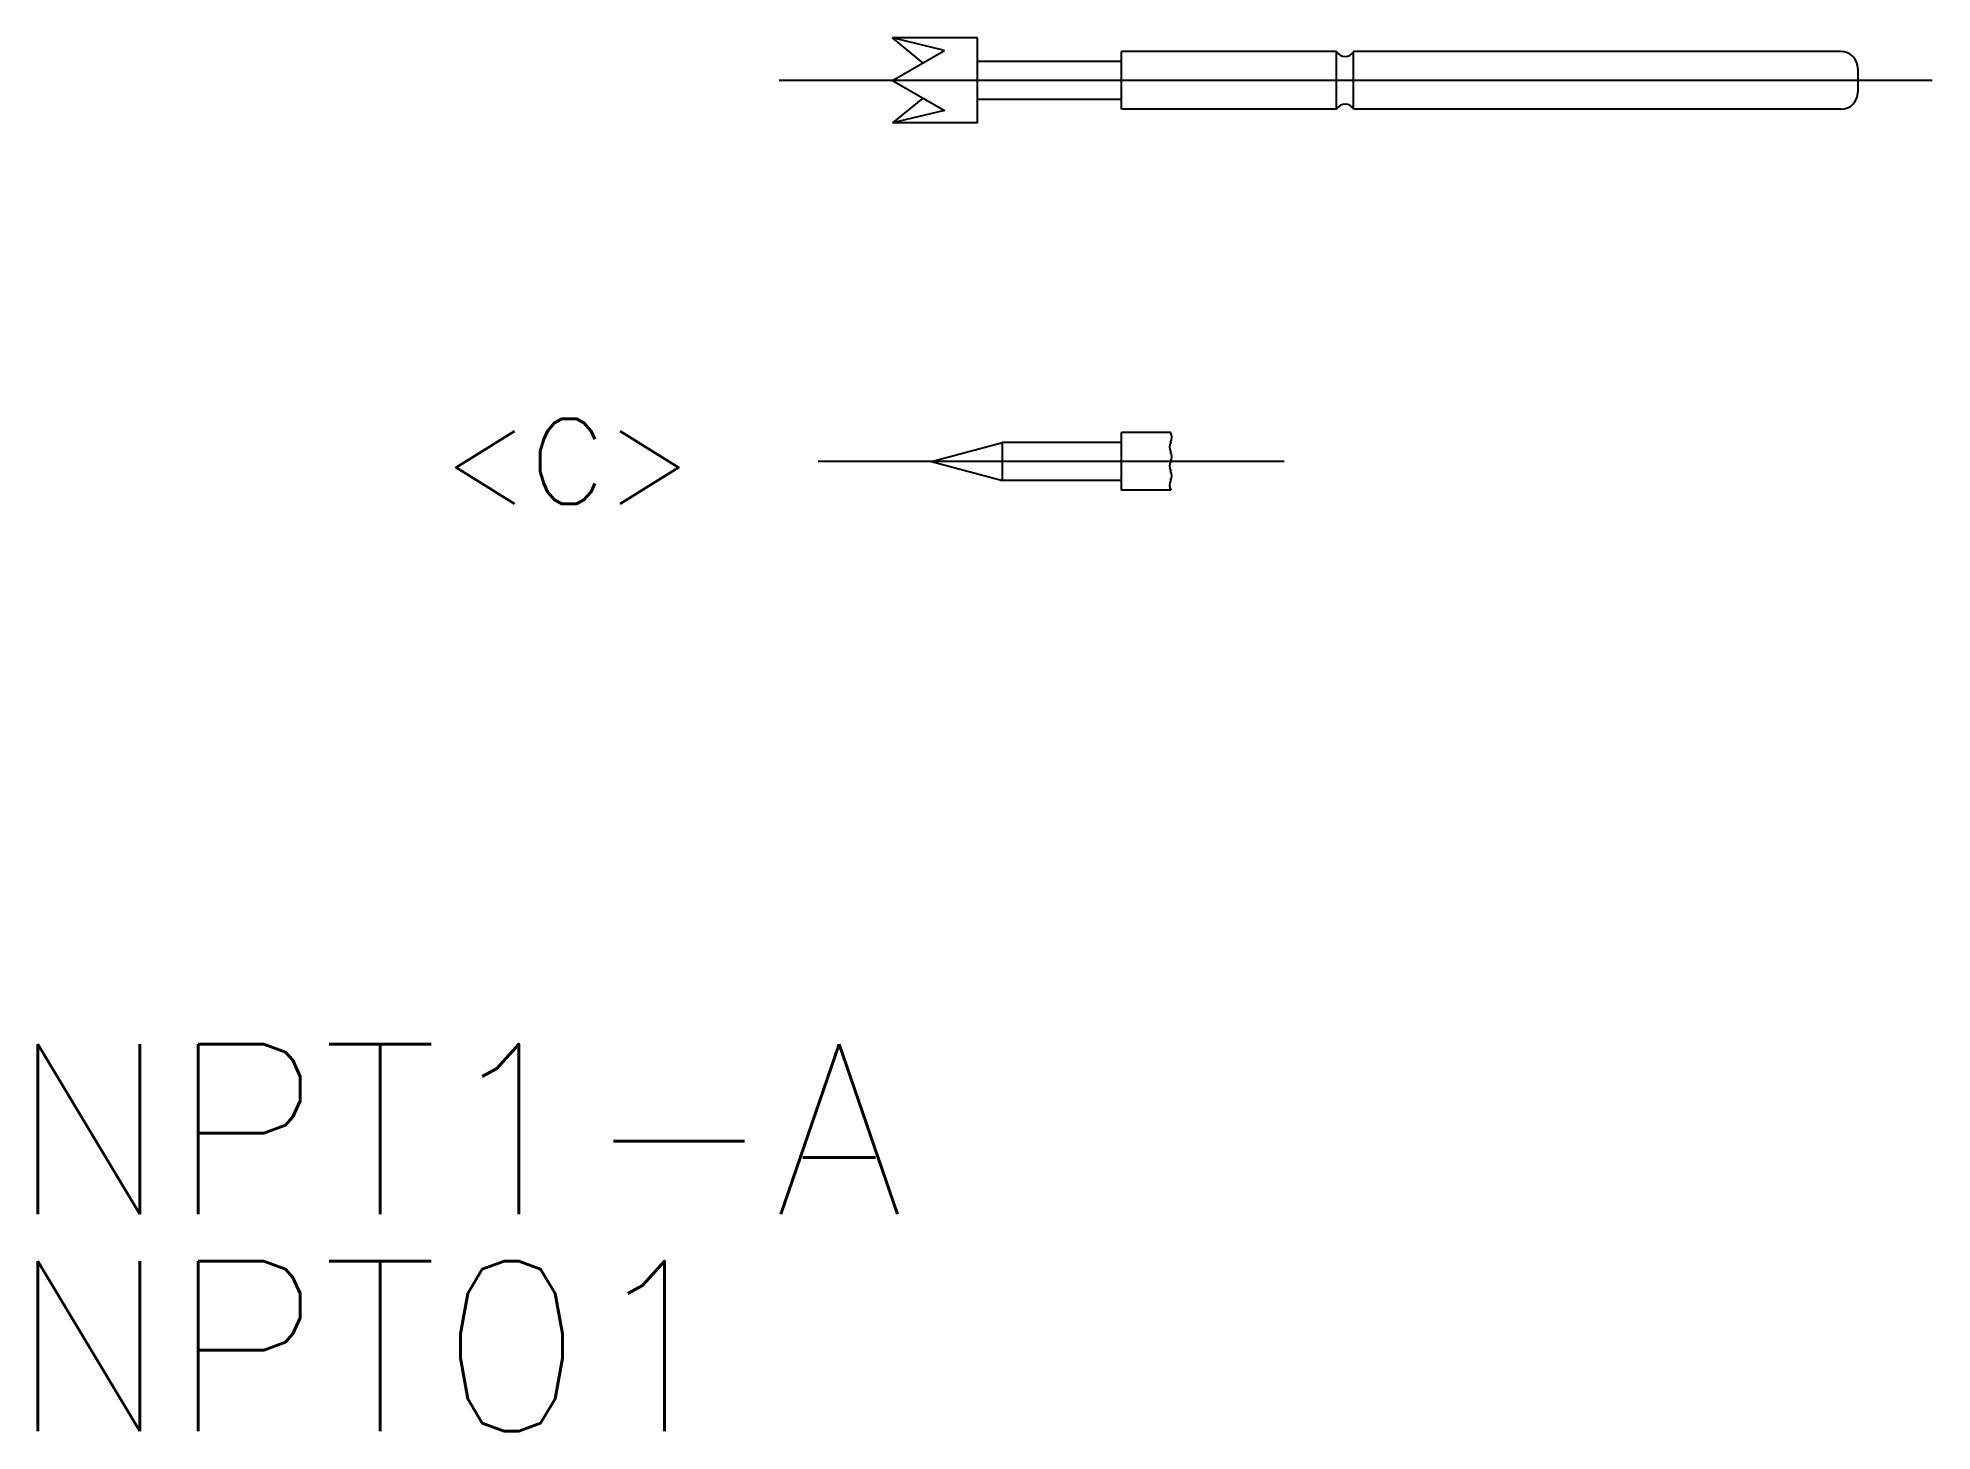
# Model space of a CAD drawing. Extents: x -15.1 to 18.4, y -23.8 to 0.8.
import ezdxf

# ---------------------------------------------------------------- set-up
doc = ezdxf.new("R2010")
doc.units = 0
doc.linetypes.add('CENTER', pattern=[50.8, 31.75, -6.35, 6.35, -6.35])
doc.layers.get('0').update_dxf_attribs({"linetype": 'CONTINUOUS'})
doc.layers.add('CENTER', color=1, linetype='CENTER')
doc.styles.get("Standard").update_dxf_attribs({"font": 'txt.shx', "height": 3, "bigfont": 'bigfont.shx'})

# ---------------------------------------------------------------- blocks, each defined once
blk = doc.blocks.new('*U2')
at = {"color": 7, "linetype": 'CONTINUOUS'}
blk.add_text('NPT1-A', height=3, dxfattribs=at).set_placement((-15.597, -20.009))
blk = doc.blocks.new('*U3')
at = {"color": 7, "linetype": 'CONTINUOUS'}
blk.add_text('NPT01', height=3, dxfattribs=at).set_placement((-15.597, -23.839))
blk = doc.blocks.new('*U4')
at = {"color": 7, "linetype": 'CONTINUOUS'}
blk.add_text('<C>', height=1.5, dxfattribs=at).set_placement((-7.955, -7.474))

msp = doc.modelspace()

# ---------------------------------------------------------------- linework, layer by layer
at = {"color": 7, "linetype": 'CONTINUOUS'}
for p, q in [((1.5, 0.75), (0, 0.75)), ((0.919, 0.53), (0, 0.75)), ((0.538, 0.311), (0, 0.75)), ((1.5, -0.75), (1.5, 0.75)), ((0, 0), (0.919, 0.53)), ((4.04, 0.335), (1.5, 0.335)), ((4.04, -0.51), (4.04, 0.51)), ((7.84, 0.51), (4.04, 0.51)), ((7.84, -0.51), (7.84, 0.51)), ((16.74, 0.51), (8.14, 0.51)), ((8.14, -0.51), (8.14, 0.51)), ((0, 0), (0.919, -0.53)), ((17.04, 0.21), (17.04, -0.21)), ((0.538, -0.311), (0, -0.75)), ((0.919, -0.53), (0, -0.75)), ((4.04, -0.335), (1.5, -0.335)), ((7.84, -0.51), (4.04, -0.51)), ((16.74, -0.51), (8.14, -0.51)), ((1.5, -0.75), (0, -0.75)), ((4.04, -7.234), (4.04, -6.214)), ((4.911, -6.214), (4.04, -6.214)), ((0.69, -6.724), (1.94, -6.389)), ((4.04, -6.389), (1.94, -6.389)), ((1.94, -7.059), (1.94, -6.389)), ((0.69, -6.724), (1.94, -7.059)), ((4.04, -7.059), (1.94, -7.059)), ((4.911, -7.234), (4.04, -7.234))]:
    msp.add_line(p, q, dxfattribs=at)
for centre, radius, start, end in [((7.99, 0.591), 0.171, 208.1858, 331.8142), ((16.74, 0.21), 0.3, 0, 90), ((16.74, -0.21), 0.3, 270, 0), ((7.99, -0.59), 0.17, 28.0725, 151.9275)]:
    msp.add_arc(centre, radius, start, end, dxfattribs=at)
at = {"color": 3, "linetype": 'CONTINUOUS'}
for centre, start, end in [((4.763, -6.299), 330, 30), ((5.058, -6.469), 150, 210), ((4.763, -6.639), 330, 30), ((5.058, -6.809), 150, 210), ((4.763, -6.979), 330, 30), ((5.058, -7.149), 150, 209.9999)]:
    msp.add_arc(centre, 0.17, start, end, dxfattribs=at)
at = {"layer": 'CENTER', "color": 1, "linetype": 'CENTER'}
for p, q in [((18.35, 0), (-2, 0)), ((6.911, -6.724), (-1.31, -6.724))]:
    msp.add_line(p, q, dxfattribs=at)

# ---------------------------------------------------------------- block references
at = {"color": 7, "linetype": 'CONTINUOUS'}
for name in ['*U4', '*U2', '*U3']:
    msp.add_blockref(name, (0, 0), dxfattribs=at)

doc.saveas('drawing.dxf')
